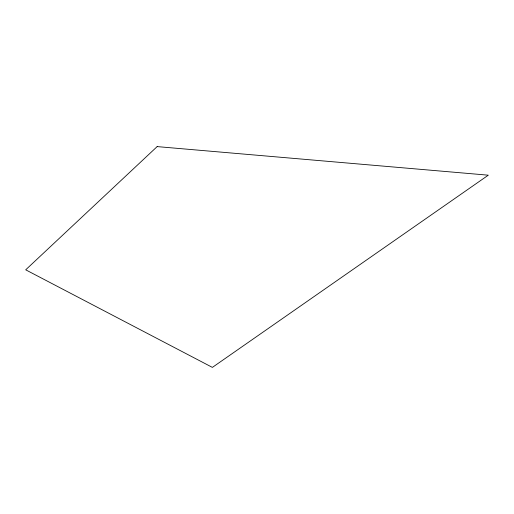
<?xml version="1.0" encoding="UTF-8"?>
<svg xmlns="http://www.w3.org/2000/svg" width="514" height="514" viewBox="0 0 514 514"><rect width="100%" height="100%" fill="white"/><g stroke="black" fill="none" stroke-linecap="round" stroke-linejoin="round"><path stroke-width="0.77" d="M157.149 146.606L25.7 269.818L212.385 367.394L488.3 175.184L157.149 146.606"/></g></svg>
